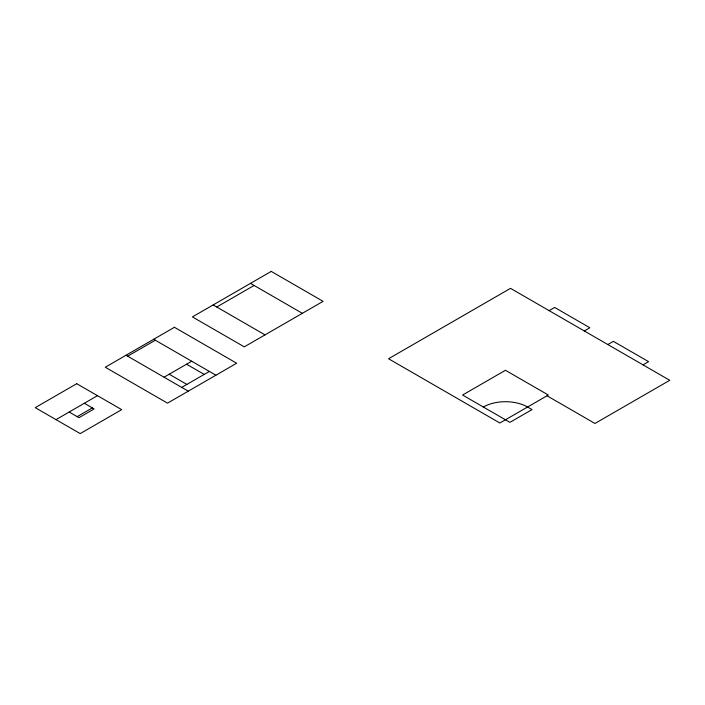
<?xml version="1.0" encoding="UTF-8"?>
<svg xmlns="http://www.w3.org/2000/svg" width="705" height="705" viewBox="0 0 705 705"><rect width="100%" height="100%" fill="white"/><g stroke="black" fill="none" stroke-linecap="round" stroke-linejoin="round"><path stroke-width="1.06" d="M127.658 356.192L155.311 340.224M216.761 307.01L254.1 285.454M55.995 419.625L97.484 395.672M77.189 416.646L92.329 407.904M164.053 377.201L191.707 361.233M181.714 387.398L209.367 371.429M549.125 310.649L554.668 307.45L589.856 327.763L584.313 330.962M607.833 344.542L613.376 341.343L648.565 361.656L643.022 364.855M547.018 395.778L594.967 423.467L669.75 380.295L510.499 288.345L388.552 358.748L499.854 423.009L548.323 395.029L505.45 370.275L462.577 395.029L509.926 422.365L532.055 409.587L527.578 407.005A31.293 18.066 0 0 0 483.322 407.005M250.495 283.375L302.357 313.32M213.157 304.939L265.018 334.875M153.681 339.272L215.915 375.21M186.552 364.212L204.212 374.408M169.209 374.223L186.869 384.419M126.019 355.241L188.253 391.178M84.309 403.278L94.117 408.935L78.969 417.686L69.169 412.02M76.739 383.696L35.25 407.649L80.194 433.601L121.683 409.649L76.739 383.696M174.426 327.296L105.274 367.226L167.508 403.154L236.66 363.234L174.426 327.296M271.24 271.399L192.412 316.915L244.274 346.851L323.101 301.343L271.24 271.399"/></g></svg>
